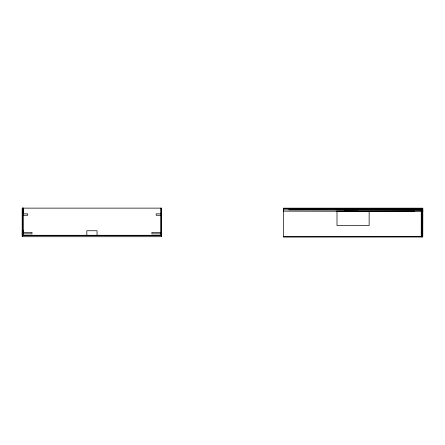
<?xml version="1.0" encoding="UTF-8"?>
<svg xmlns="http://www.w3.org/2000/svg" width="445" height="445" viewBox="0 0 445 445"><rect width="100%" height="100%" fill="white"/><g stroke="black" fill="none" stroke-linecap="round" stroke-linejoin="round"><path stroke-width="0.67" d="M22.283 208.132L22.283 235.283L23.418 235.283L23.435 208.132L22.283 208.132L22.283 236.712L161.602 236.712L161.602 208.132L22.283 208.132L22.283 236.712L22.283 230.738M283.398 236.868L283.432 208.221L422.75 208.221L422.722 236.868L283.398 236.868L422.717 236.801M422.717 236.868L422.75 208.221M283.432 209.717L283.426 211.136L421.37 211.408M344.152 209.923L358.192 209.834M422.744 211.403L422.75 209.984M283.432 208.288L422.75 208.288M422.722 209.834L283.432 209.806M160.467 213.85L156.178 213.85L156.178 215.28L160.467 215.28M23.429 215.28L27.718 215.28L27.718 213.85L23.429 213.85L23.418 208.132M160.467 232.423L151.895 232.423L151.895 233.853L160.467 233.853M23.429 233.853L31.996 233.853L31.996 232.423L23.418 232.423L23.418 230.738M23.418 235.283L160.467 235.283M23.668 235.572L161.602 235.577M335.875 209.817L421.37 209.979M288.733 209.817L421.37 210.073M97.043 235.283L97.049 235.572L97.043 230.738L86.82 230.738L86.82 235.572M283.432 208.221L283.432 209.834M161.602 208.132L161.602 236.712M160.467 208.132L160.467 235.577M337.004 211.242L336.993 225.537L369.139 225.559L369.155 211.303L414.262 211.28L337.004 211.247M421.293 209.834L421.293 236.868L421.293 209.834"/></g></svg>
